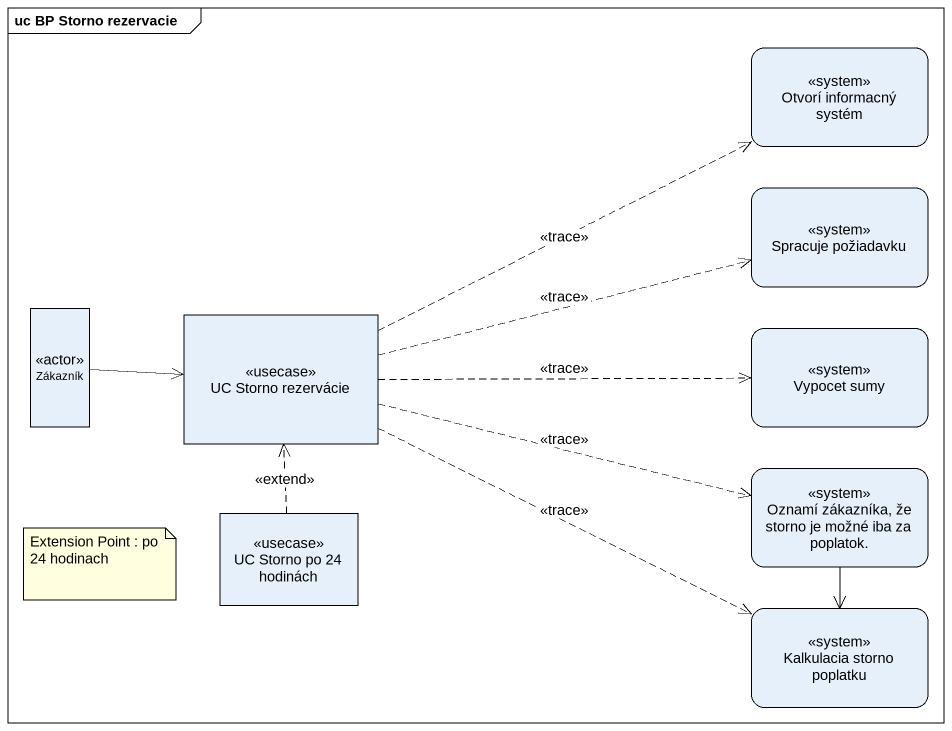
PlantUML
@startuml
mainframe uc BP Storno rezervacie
hide empty description
state "Otvorí informacný systém" as Otvorí_informacný_systém <<system>>
state "Spracuje požiadavku" as Spracuje_požiadavku <<system>>
state Zákazník <<actor>>
state "UC Storno rezervácie" as UC_Storno_rezervácie <<usecase>>
state "Vypocet sumy" as Vypocet_sumy <<system>>
state "UC Storno po 24 hodinách" as UC_Storno_po_24_hodinách <<usecase>>
state "Oznamí zákazníka, že storno je možné iba za poplatok." as Oznamí_zákazníka_že_storno <<system>>
state "Kalkulacia storno poplatku" as Kalkulacia_storno_poplatku <<system>>
Zákazník -right-> UC_Storno_rezervácie
UC_Storno_rezervácie -right[dashed]-> Otvorí_informacný_systém : <<trace>>
UC_Storno_rezervácie -right[dashed]-> Spracuje_požiadavku : <<trace>>
UC_Storno_rezervácie -right[dashed]-> Vypocet_sumy : <<trace>>
UC_Storno_rezervácie -right[dashed]-> Oznamí_zákazníka_že_storno : <<trace>>
UC_Storno_rezervácie -right[dashed]-> Kalkulacia_storno_poplatku : <<trace>>
UC_Storno_po_24_hodinách -up[dashed]-> UC_Storno_rezervácie : <<extend>>
Oznamí_zákazníka_že_storno --> Kalkulacia_storno_poplatku
note as N1
  Extension Point : po 24 hodinach
end note
@enduml
